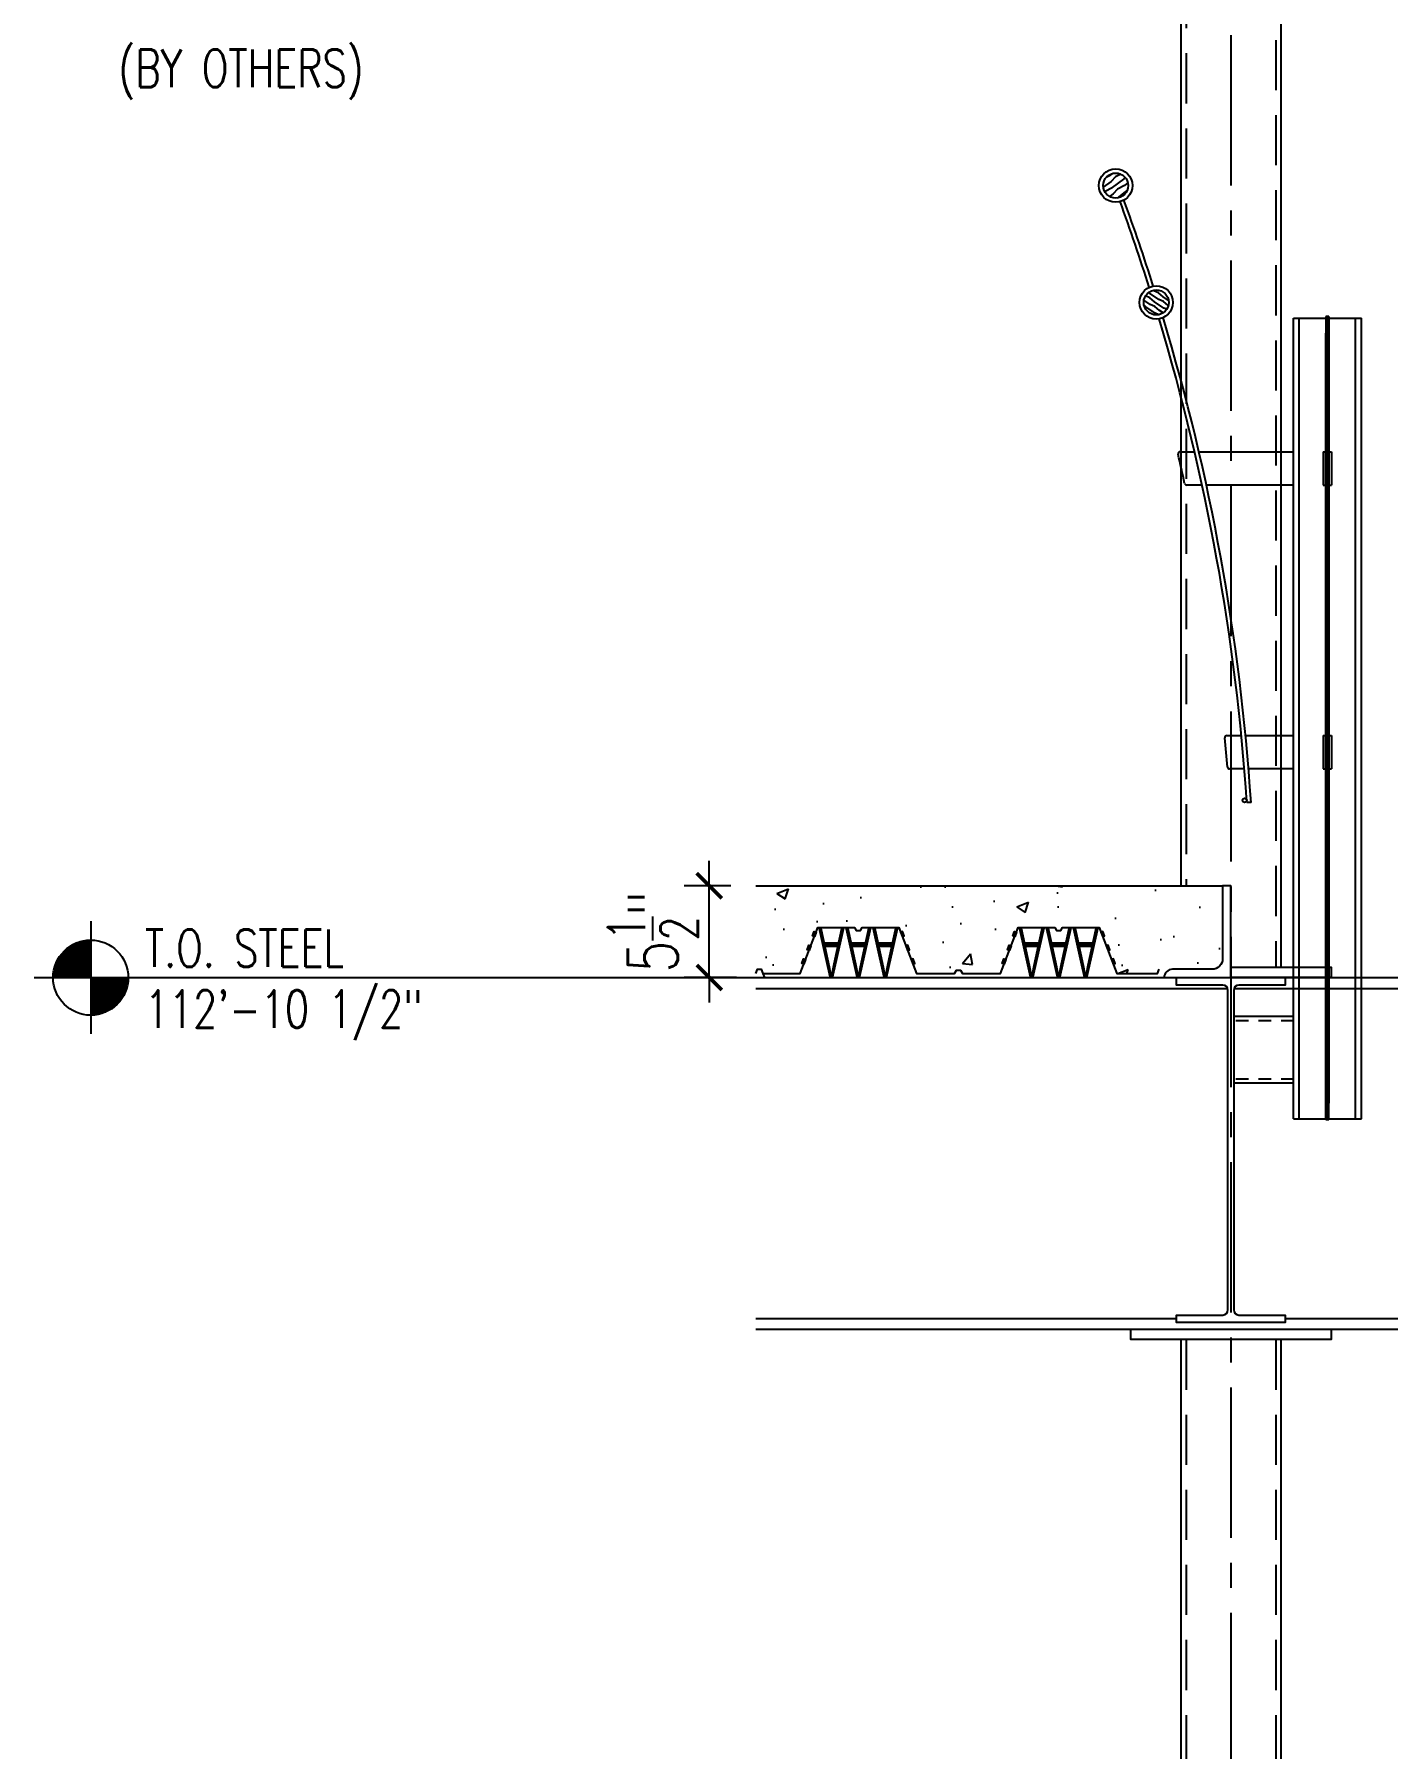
# Model space of a CAD drawing. Header units: inches. Extents: x 0 to 10293, y 0 to 4182.
# Drawn here: x 2843.1 to 2924.2, y 3432.9 to 3535.6 of the extents above; entities that cross this region are included whole.
import ezdxf
from ezdxf.enums import TextEntityAlignment as Align

# ---------------------------------------------------------------- set-up
doc = ezdxf.new("R2010")
doc.units = ezdxf.units.IN
doc.header["$LTSCALE"] = 48
doc.header["$MEASUREMENT"] = 0
for name, pattern in [('CENTER2', [1.125, 0.75, -0.125, 0.125, -0.125]), ('HIDDEN3', [0.1125, 0.0625, -0.05]), ('HIDDEN4', [0.0937, 0.0625, -0.0312])]:
    doc.linetypes.add(name, pattern=pattern)
doc.styles.add('Arch-Dim', font='romans.shx', dxfattribs={"width": 0.75})
doc.styles.add('insultxt', font='insultxt.shx')
doc.styles.add('NOTATION', font='romans.shx', dxfattribs={"width": 0.75})
doc.dimstyles.new('Aec-Arch-I-96', dxfattribs={"dimscale": 96, "dimtxt": 0.09375, "dimasz": 0.0625, "dimexe": 0.0625, "dimexo": 0.0625, "dimgap": 0.03125, "dimtad": 1, "dimdec": 4, "dimzin": 3, "dimdsep": 46, "dimlunit": 4, "dimtxsty": 'Arch-Dim', "dimblk": 'ARCHTICK', "dimcen": 0.09375, "dimazin": 2, "dimtfac": 0.75, "dimtdec": 4, "dimtix": 1, "dimtmove": 2, "dimatfit": 2, "dimfxl": 0, "dimtolj": 1, "dimtzin": 0, "dimarcsym": 0})

# ---------------------------------------------------------------- blocks, each defined once
blk = doc.blocks.new('_ArchTick')
at = {"color": 0, "linetype": 'ByBlock', "const_width": 0.15}
blk.add_lwpolyline([(-0.5, -0.5), (0.5, 0.5)], dxfattribs=at)
blk = doc.blocks.new('*D117')
at = {"color": 0, "lineweight": -2}
for p, q in [((2883.56, 3484.58), (2883.56, 3486.08)), ((2884.85, 3484.58), (2882.06, 3484.58)), ((2883.56, 3479.08), (2883.56, 3484.58)), ((2885.2, 3479.08), (2882.06, 3479.08)), ((2883.56, 3479.08), (2883.56, 3477.58))]:
    blk.add_line(p, q, dxfattribs=at)
at = {"layer": 'Defpoints', "color": 0}
for p in [(2883.56, 3484.58), (2886.35, 3484.58), (2886.7, 3479.08)]:
    blk.add_point(p, dxfattribs=at)
at = {"color": 0, "lineweight": -2, "xscale": 1.5, "yscale": 1.5, "zscale": 1.5}
for p, rotation in [((2883.56, 3484.58), 270), ((2883.56, 3479.08), 90)]:
    blk.add_blockref('_ArchTick', p, dxfattribs=dict(at, rotation=rotation))
at = {"color": 0, "insert": (2880.18, 3481.83), "char_height": 3, "attachment_point": 5, "rotation": 90, "style": 'Arch-Dim'}
blk.add_mtext('\\A1;5{\\H0.750000x;\\S1/2;}"', dxfattribs=at)

msp = doc.modelspace()

# ---------------------------------------------------------------- hatches: boundary and pattern name
h = msp.add_hatch()
h.set_pattern_fill('WOOD1', color=256, scale=0.75, angle=10, style=0, pattern_type=2)
h.set_pattern_definition([(226.8699, (2255.79744, 1338.29937), (1.955345101, 1.86792011), [0.375, -3.375]), (216.5651, (2256.27968, 1338.15593), (-0.60836889, -0.868842805), [0.8385255, -0.8385255]), (208.4349, (2256.3448, 1337.78663), (-1.346976025, -0.999076958), [0.474342, -1.8973665])])
h.paths.add_polyline_path([(2907.14961, 3526.51995, 1), (2908.64961, 3526.51995, 1)])
h = msp.add_hatch()
h.set_pattern_fill('WOOD1', color=256, scale=0.6, angle=300, style=0, pattern_type=2)
h.set_pattern_definition([(156.8699, (2256.27185, 1337.60083), (1.939230524, -0.958845647), [0.3, -2.7]), (146.5651, (2256.29597, 1337.19906), (-0.81961567, 0.219614412), [0.6708204, -0.6708204]), (138.4349, (2256.03616, 1337.04906), (-1.119614543, 0.73923119), [0.3794736, -1.5178932])])
h.paths.add_polyline_path([(2909.57964, 3519.51995, 1), (2911.07964, 3519.51995, 1)])
h = msp.add_hatch()
h.set_pattern_fill('AR-CONC', color=256, style=0)
h.set_pattern_definition([(50, (81.1353, 2342.5263), (7.172602, -0.627521), [0.75, -8.25]), (355, (81.135, 2342.526), (-1.387513, 7.521921), [0.6, -6.6]), (100.4514, (81.733, 2342.474), (5.785094, 6.894395), [0.637402, -7.011421]), (46.1842, (81.135, 2344.526), (10.67241, -1.65519), [1.125, -12.375]), (96.6356, (82.025, 2344.388), (9.346627, 9.74118), [0.956103, -10.51713]), (351.1842, (81.135, 2344.526), (9.34662, 9.741186), [0.9, -9.9]), (21, (82.1353, 2344.0263), (5.96907, -4.026189), [0.75, -8.25]), (326, (82.135, 2344.026), (2.433153, 7.2515), [0.6, -6.6]), (71.4514, (82.633, 2343.691), (8.402226, 3.225305), [0.637402, -7.011421]), (37.5, (81.1353, 2342.5263), (0.1215986, 3.3289385), [0, -6.52, 0, -6.7, 0, -6.625]), (7.5, (81.1353, 2342.5263), (2.6306954, 3.944117), [0, -3.82, 0, -6.37, 0, -2.525]), (327.5, (78.9053, 2342.5263), (5.3382244, -0.2255487), [0, -2.5, 0, -7.8, 0, -10.35]), (317.5, (77.9053, 2342.5263), (5.831862, 1.00105), [0, -3.25, 0, -5.18, 0, -7.35])])
h.paths.add_polyline_path([(2886.34813, 3484.57866), (2886.34813, 3479.32866), (2886.44188, 3479.57866), (2886.67625, 3479.57866), (2886.77, 3479.32866), (2889.00763, 3479.32866), (2889.21932, 3479.87866), (2889.10266, 3479.92356), (2889.20851, 3480.19856), (2889.32517, 3480.15366), (2889.53686, 3480.70366), (2889.42021, 3480.74856), (2889.52606, 3481.02356), (2889.64271, 3480.97866), (2889.85441, 3481.52866), (2889.73775, 3481.57356), (2889.8436, 3481.84856), (2889.96025, 3481.80366), (2890.0661, 3482.07866), (2892.2555, 3482.07866), (2892.36375, 3481.89116), (2892.61375, 3481.89116), (2892.72201, 3482.07866), (2894.9114, 3482.07866), (2895.01725, 3481.80366), (2895.13391, 3481.84856), (2895.23975, 3481.57356), (2895.1231, 3481.52866), (2895.33479, 3480.97866), (2895.45145, 3481.02356), (2895.5573, 3480.74856), (2895.44064, 3480.70366), (2895.65233, 3480.15366), (2895.76899, 3480.19856), (2895.87484, 3479.92356), (2895.75818, 3479.87866), (2895.96988, 3479.32866), (2898.2555, 3479.32866), (2898.36375, 3479.51616), (2898.61375, 3479.51616), (2898.72201, 3479.32866), (2901.00763, 3479.32866), (2901.21932, 3479.87866), (2901.10266, 3479.92356), (2901.20851, 3480.19856), (2901.32517, 3480.15366), (2901.53686, 3480.70366), (2901.42021, 3480.74856), (2901.52606, 3481.02356), (2901.64271, 3480.97866), (2901.85441, 3481.52866), (2901.73775, 3481.57356), (2901.8436, 3481.84856), (2901.96025, 3481.80366), (2902.0661, 3482.07866), (2904.2555, 3482.07866), (2904.36375, 3481.89116), (2904.61375, 3481.89116), (2904.72201, 3482.07866), (2906.9114, 3482.07866), (2907.01725, 3481.80366), (2907.13391, 3481.84856), (2907.23975, 3481.57356), (2907.1231, 3481.52866), (2907.33479, 3480.97866), (2907.45145, 3481.02356), (2907.5573, 3480.74856), (2907.44064, 3480.70366), (2907.65233, 3480.15366), (2907.76899, 3480.19856), (2907.87484, 3479.92356), (2907.75818, 3479.87866), (2907.96988, 3479.32866), (2910.41063, 3479.32866), (2910.50438, 3479.57866), (2911.30125, 3479.57866), (2913.67625, 3479.57866, 0.414213562), (2914.30125, 3480.20366), (2914.30125, 3484.57866)])

# ---------------------------------------------------------------- linework, layer by layer
at = {"linetype": 'CENTER2', "ltscale": 0.25}
msp.add_line((2914.80125, 3738.02573), (2914.80125, 3266.47958), dxfattribs=at)
for p, q in [((2911.80125, 3628.89131), (2911.80125, 3484.57866)), ((2917.80125, 3571.21816), (2917.80125, 3479.70366)), ((2918.55373, 3470.62251), (2918.55373, 3518.57751)), ((2918.55373, 3518.57751), (2918.89873, 3518.57751)), ((2918.89873, 3470.62251), (2918.89873, 3518.57751)), ((2918.89873, 3518.57751), (2920.49403, 3518.57751)), ((2920.67343, 3518.67813), (2920.49403, 3518.67813)), ((2920.49403, 3518.67813), (2920.49403, 3517.67813)), ((2920.61363, 3518.61833), (2920.55383, 3518.61833)), ((2920.55383, 3518.61833), (2920.55383, 3517.67813)), ((2920.58373, 3518.61833), (2920.58373, 3470.61293)), ((2920.61363, 3518.61833), (2920.61363, 3517.67813)), ((2920.67343, 3518.67813), (2920.67343, 3517.67813)), ((2920.67343, 3518.57751), (2922.26873, 3518.57751)), ((2922.26873, 3470.62251), (2922.26873, 3518.57751)), ((2922.26873, 3518.57751), (2922.61373, 3518.57751)), ((2922.61373, 3470.62251), (2922.61373, 3518.57751)), ((2920.49403, 3471.55313), (2920.49403, 3517.67813)), ((2920.49403, 3517.67813), (2920.55383, 3517.67813)), ((2920.61363, 3517.67813), (2920.67343, 3517.67813)), ((2920.67343, 3517.67813), (2920.67343, 3471.55313)), ((2911.75622, 3510.57751), (2912.6256, 3510.57751)), ((2912.88231, 3510.57751), (2918.55373, 3510.57751)), ((2920.33373, 3510.57751), (2920.33373, 3508.57751)), ((2920.33373, 3510.57751), (2920.49403, 3510.57751)), ((2920.67343, 3510.57751), (2920.83373, 3510.57751)), ((2920.83373, 3510.57751), (2920.83373, 3508.57751)), ((2913.07623, 3508.57751), (2912.15332, 3508.57751)), ((2918.55373, 3508.57751), (2913.33204, 3508.57751)), ((2920.33373, 3508.57751), (2920.49403, 3508.57751)), ((2920.67343, 3508.57751), (2920.83373, 3508.57751)), ((2914.56147, 3493.57364), (2915.42843, 3493.57364)), ((2915.67962, 3493.57364), (2918.55373, 3493.57364)), ((2920.33373, 3493.57364), (2920.33373, 3491.57364)), ((2920.33373, 3493.57364), (2920.49403, 3493.57364)), ((2920.67343, 3493.57364), (2920.83373, 3493.57364)), ((2920.83373, 3493.57364), (2920.83373, 3491.57364)), ((2915.60803, 3491.57364), (2914.71969, 3491.57364)), ((2918.55373, 3491.57364), (2915.85887, 3491.57364)), ((2920.33373, 3491.57364), (2920.49403, 3491.57364)), ((2920.67343, 3491.57364), (2920.83373, 3491.57364)), ((2916.00721, 3489.57364), (2915.75666, 3489.57364)), ((2886.34813, 3484.57866), (2914.30125, 3484.57866)), ((2846.51166, 3482.45636), (2846.51166, 3475.70096)), ((2845.86843, 3481.23664), (2846.51166, 3481.23664)), ((2844.56155, 3480.20456), (2846.51166, 3480.20456)), ((2844.61882, 3480.29839), (2846.51166, 3480.29839)), ((2844.68268, 3480.39221), (2846.51166, 3480.39221)), ((2844.75385, 3480.48604), (2846.51166, 3480.48604)), ((2844.83327, 3480.57986), (2846.51166, 3480.57986)), ((2844.92217, 3480.67369), (2846.51166, 3480.67369)), ((2845.02224, 3480.76751), (2846.51166, 3480.76751)), ((2845.13592, 3480.86134), (2846.51166, 3480.86134)), ((2845.26693, 3480.95516), (2846.51166, 3480.95516)), ((2845.42152, 3481.04899), (2846.51166, 3481.04899)), ((2845.61173, 3481.14281), (2846.51166, 3481.14281)), ((2844.26182, 3479.17249), (2846.51166, 3479.17249)), ((2844.2677, 3479.26631), (2846.51166, 3479.26631)), ((2844.27753, 3479.36014), (2846.51166, 3479.36014)), ((2844.29136, 3479.45396), (2846.51166, 3479.45396)), ((2844.30927, 3479.54779), (2846.51166, 3479.54779)), ((2844.33137, 3479.64161), (2846.51166, 3479.64161)), ((2844.35777, 3479.73544), (2846.51166, 3479.73544)), ((2844.38865, 3479.82926), (2846.51166, 3479.82926)), ((2844.42419, 3479.92309), (2846.51166, 3479.92309)), ((2844.46464, 3480.01691), (2846.51166, 3480.01691)), ((2844.51031, 3480.11074), (2846.51166, 3480.11074)), ((2843.13396, 3479.07866), (2849.88936, 3479.07866)), ((2846.51166, 3479.07866), (2848.76346, 3479.07866)), ((2846.51166, 3479.07866), (2848.76346, 3479.07866)), ((2848.76151, 3478.98484), (2846.51166, 3478.98484)), ((2848.75563, 3478.89101), (2846.51166, 3478.89101)), ((2848.7458, 3478.79719), (2846.51166, 3478.79719)), ((2848.73197, 3478.70336), (2846.51166, 3478.70336)), ((2848.71405, 3478.60954), (2846.51166, 3478.60954)), ((2848.69196, 3478.51571), (2846.51166, 3478.51571)), ((2848.66556, 3478.42189), (2846.51166, 3478.42189)), ((2848.63468, 3478.32806), (2846.51166, 3478.32806)), ((2848.59914, 3478.23424), (2846.51166, 3478.23424)), ((2848.55868, 3478.14041), (2846.51166, 3478.14041)), ((2849.88936, 3479.07866), (2886.70429, 3479.07866)), ((2886.34813, 3479.07866), (2980.42625, 3479.07866)), ((2886.34813, 3478.42866), (2914.60723, 3478.42866)), ((2914.99527, 3478.42866), (2980.42625, 3478.42866)), ((2848.51302, 3478.04659), (2846.51166, 3478.04659)), ((2848.46178, 3477.95276), (2846.51166, 3477.95276)), ((2848.40451, 3477.85894), (2846.51166, 3477.85894)), ((2848.34065, 3477.76511), (2846.51166, 3477.76511)), ((2848.26947, 3477.67129), (2846.51166, 3477.67129)), ((2848.19006, 3477.57746), (2846.51166, 3477.57746)), ((2848.10116, 3477.48364), (2846.51166, 3477.48364)), ((2848.00109, 3477.38981), (2846.51166, 3477.38981)), ((2847.88741, 3477.29599), (2846.51166, 3477.29599)), ((2847.75639, 3477.20216), (2846.51166, 3477.20216)), ((2847.60181, 3477.10834), (2846.51166, 3477.10834)), ((2847.4116, 3477.01451), (2846.51166, 3477.01451)), ((2847.1549, 3476.92069), (2846.51166, 3476.92069)), ((2918.55373, 3476.74751), (2914.97625, 3476.74751)), ((2918.55373, 3472.74751), (2914.97625, 3472.74751)), ((2920.49403, 3471.55313), (2920.55383, 3471.55313)), ((2920.49403, 3470.55313), (2920.49403, 3471.55313)), ((2920.55383, 3470.61293), (2920.55383, 3471.55313)), ((2920.61363, 3470.61293), (2920.61363, 3471.55313)), ((2920.61363, 3471.55313), (2920.67343, 3471.55313)), ((2920.67343, 3470.55313), (2920.67343, 3471.55313)), ((2918.55373, 3470.62251), (2918.89873, 3470.62251)), ((2918.89873, 3470.62251), (2920.49403, 3470.62251)), ((2920.67343, 3470.55313), (2920.49403, 3470.55313)), ((2920.61363, 3470.61293), (2920.55383, 3470.61293)), ((2920.67343, 3470.62251), (2922.26873, 3470.62251)), ((2922.26873, 3470.62251), (2922.61373, 3470.62251)), ((2886.34813, 3458.66866), (2911.55125, 3458.66866)), ((2918.05125, 3458.66866), (2980.42625, 3458.66866)), ((2886.34813, 3458.01866), (2980.42625, 3458.01866)), ((2911.80125, 3457.39366), (2911.80125, 3324.57866)), ((2917.80125, 3457.39366), (2917.80125, 3324.57866))]:
    msp.add_line(p, q)
at = {"linetype": 'HIDDEN4'}
for p, q in [((2912.11375, 3628.89131), (2912.11375, 3484.57866)), ((2917.48875, 3571.21816), (2917.48875, 3479.70366)), ((2912.11375, 3457.39366), (2912.11375, 3324.57866)), ((2917.48875, 3457.39366), (2917.48875, 3324.57866))]:
    msp.add_line(p, q, dxfattribs=at)
at = {"linetype": 'HIDDEN3', "ltscale": 0.25}
for p, q in [((2918.55373, 3476.49751), (2914.97625, 3476.49751)), ((2918.55373, 3472.99751), (2914.97625, 3472.99751))]:
    msp.add_line(p, q, dxfattribs=at)
at = {"linetype": 'Continuous'}
msp.add_lwpolyline([(2914.80125, 3484.57866), (2914.80125, 3484.57866, 0.008190008), (2914.30125, 3484.57866), (2914.30125, 3480.20366, -0.414213562), (2913.67625, 3479.57866), (2911.30125, 3479.57866, 0.414213562), (2910.80125, 3479.07866), (2914.80125, 3479.07866), (2914.80125, 3484.57866)], format="xyb", close=True, dxfattribs=at)
at = {"flags": 128}
for points in [[(2886.34813, 3479.32866), (2886.44188, 3479.57866), (2886.67625, 3479.57866), (2886.77, 3479.32866), (2889.00763, 3479.32866), (2890.0661, 3482.07866), (2892.2555, 3482.07866), (2892.36375, 3481.89116), (2892.61375, 3481.89116), (2892.72201, 3482.07866), (2894.9114, 3482.07866), (2895.96988, 3479.32866), (2898.2555, 3479.32866), (2898.36375, 3479.51616), (2898.61375, 3479.51616), (2898.72201, 3479.32866), (2901.00763, 3479.32866), (2902.0661, 3482.07866), (2904.2555, 3482.07866), (2904.36375, 3481.89116), (2904.61375, 3481.89116), (2904.72201, 3482.07866), (2906.9114, 3482.07866), (2907.96988, 3479.32866), (2910.41063, 3479.32866), (2910.50438, 3479.57866)], [(2889.85441, 3481.52866), (2889.73775, 3481.57356), (2889.8436, 3481.84856), (2889.96025, 3481.80366), (2889.85441, 3481.52866)], [(2895.1231, 3481.52866), (2895.23975, 3481.57356), (2895.13391, 3481.84856), (2895.01725, 3481.80366), (2895.1231, 3481.52866)], [(2901.85441, 3481.52866), (2901.73775, 3481.57356), (2901.8436, 3481.84856), (2901.96025, 3481.80366), (2901.85441, 3481.52866)], [(2907.1231, 3481.52866), (2907.23975, 3481.57356), (2907.13391, 3481.84856), (2907.01725, 3481.80366), (2907.1231, 3481.52866)], [(2889.21932, 3479.87866), (2889.10266, 3479.92356), (2889.20851, 3480.19856), (2889.32517, 3480.15366), (2889.21932, 3479.87866)], [(2889.53686, 3480.70366), (2889.42021, 3480.74856), (2889.52606, 3481.02356), (2889.64271, 3480.97866), (2889.53686, 3480.70366)], [(2895.44064, 3480.70366), (2895.5573, 3480.74856), (2895.45145, 3481.02356), (2895.33479, 3480.97866), (2895.44064, 3480.70366)], [(2895.75818, 3479.87866), (2895.87484, 3479.92356), (2895.76899, 3480.19856), (2895.65233, 3480.15366), (2895.75818, 3479.87866)], [(2901.21932, 3479.87866), (2901.10266, 3479.92356), (2901.20851, 3480.19856), (2901.32517, 3480.15366), (2901.21932, 3479.87866)], [(2901.53686, 3480.70366), (2901.42021, 3480.74856), (2901.52606, 3481.02356), (2901.64271, 3480.97866), (2901.53686, 3480.70366)], [(2907.44064, 3480.70366), (2907.5573, 3480.74856), (2907.45145, 3481.02356), (2907.33479, 3480.97866), (2907.44064, 3480.70366)], [(2907.75818, 3479.87866), (2907.87484, 3479.92356), (2907.76899, 3480.19856), (2907.65233, 3480.15366), (2907.75818, 3479.87866)], [(2886.77, 3479.32866), (2886.86375, 3479.07866), (2910.80125, 3479.07866)]]:
    msp.add_lwpolyline(points, dxfattribs=at)
msp.add_lwpolyline([(2914.80125, 3479.70366), (2920.80125, 3479.70366), (2920.80125, 3479.07866), (2914.80125, 3479.07866)])
at = {"linetype": 'Continuous', "flags": 128}
msp.add_lwpolyline([(2911.55125, 3479.07866), (2918.05125, 3479.07866), (2918.05125, 3478.62866), (2915.2825, 3478.62866, 0.414213562), (2914.97625, 3478.32241), (2914.97625, 3459.17491, 0.414213562), (2915.2825, 3458.86866), (2918.05125, 3458.86866), (2918.05125, 3458.41866), (2911.55125, 3458.41866), (2911.55125, 3458.86866), (2914.32, 3458.86866, 0.414213562), (2914.62625, 3459.17491), (2914.62625, 3478.32241, 0.414213562), (2914.32, 3478.62866), (2911.55125, 3478.62866), (2911.55125, 3479.07866)], format="xyb", close=True, dxfattribs=at)
msp.add_lwpolyline([(2908.80125, 3458.01866), (2920.80125, 3458.01866), (2920.80125, 3457.39366), (2908.80125, 3457.39366)], close=True)
for centre, radius in [((2907.89961, 3526.51995), 1), ((2907.89961, 3526.51995), 0.75), ((2910.32964, 3519.51995), 1), ((2910.32964, 3519.51995), 0.75), ((2915.62328, 3489.69864), 0.125), ((2846.51166, 3479.07866), 2.2518)]:
    msp.add_circle(centre, radius)
for centre, radius, start, end in [((2785.6063, 3480.90733), 130.43858, 17.6374028, 20.01681), ((2785.6063, 3480.90733), 130.68858, 17.636986, 20.0217547), ((2785.6063, 3480.90733), 130.43858, 3.8095261, 16.7661987), ((2785.6063, 3480.90733), 130.68858, 3.802228, 16.7666155), ((2911.75622, 3510.45251), 0.125, 90, 193.18148), ((2785.6063, 3480.90733), 129.43858, 12.3879127, 13.18148), ((2912.15332, 3508.70251), 0.125, 192.3879127, 270), ((2914.56147, 3493.44864), 0.125, 90, 185.5547335), ((2785.6063, 3480.90733), 129.43858, 4.7776836, 5.5547335), ((2914.71969, 3491.69864), 0.125, 184.7776836, 270)]:
    msp.add_arc(centre, radius, start, end)

# ---------------------------------------------------------------- texts
at = {"style": 'NOTATION', "width": 0.75}
for s, p in [('(BY OTHERS)', (2848.17654, 3532.42024)), ('T.O. STEEL', (2849.75307, 3479.71588)), ('112\'-10 1/2"', (2849.75307, 3476.07302))]:
    msp.add_text(s, height=2.25, dxfattribs=at).set_placement(p)
at = {"style": 'insultxt', "width": 0.565285}
for p, p2 in [((2894.9114, 3482.07866), (2890.0661, 3482.07866)), ((2906.9114, 3482.07866), (2902.0661, 3482.07866))]:
    msp.add_text('AAA', height=3, rotation=180, dxfattribs=at).set_placement(p, p2, align=Align.FIT)

# ---------------------------------------------------------------- dimensions: what is measured, and where the dimension line sits
dim = msp.add_linear_dim(base=(2883.55823, 3484.57866), p1=(2886.70429, 3479.07866), p2=(2886.34813, 3484.57866), angle=90, dimstyle='Aec-Arch-I-96', override={"dimscale": 24, "dimtxt": 0.125})
dim.commit()
dim.dimension.update_dxf_attribs({"geometry": '*D117', "text_midpoint": (2880.18323, 3481.82866)})

doc.saveas('drawing.dxf')
